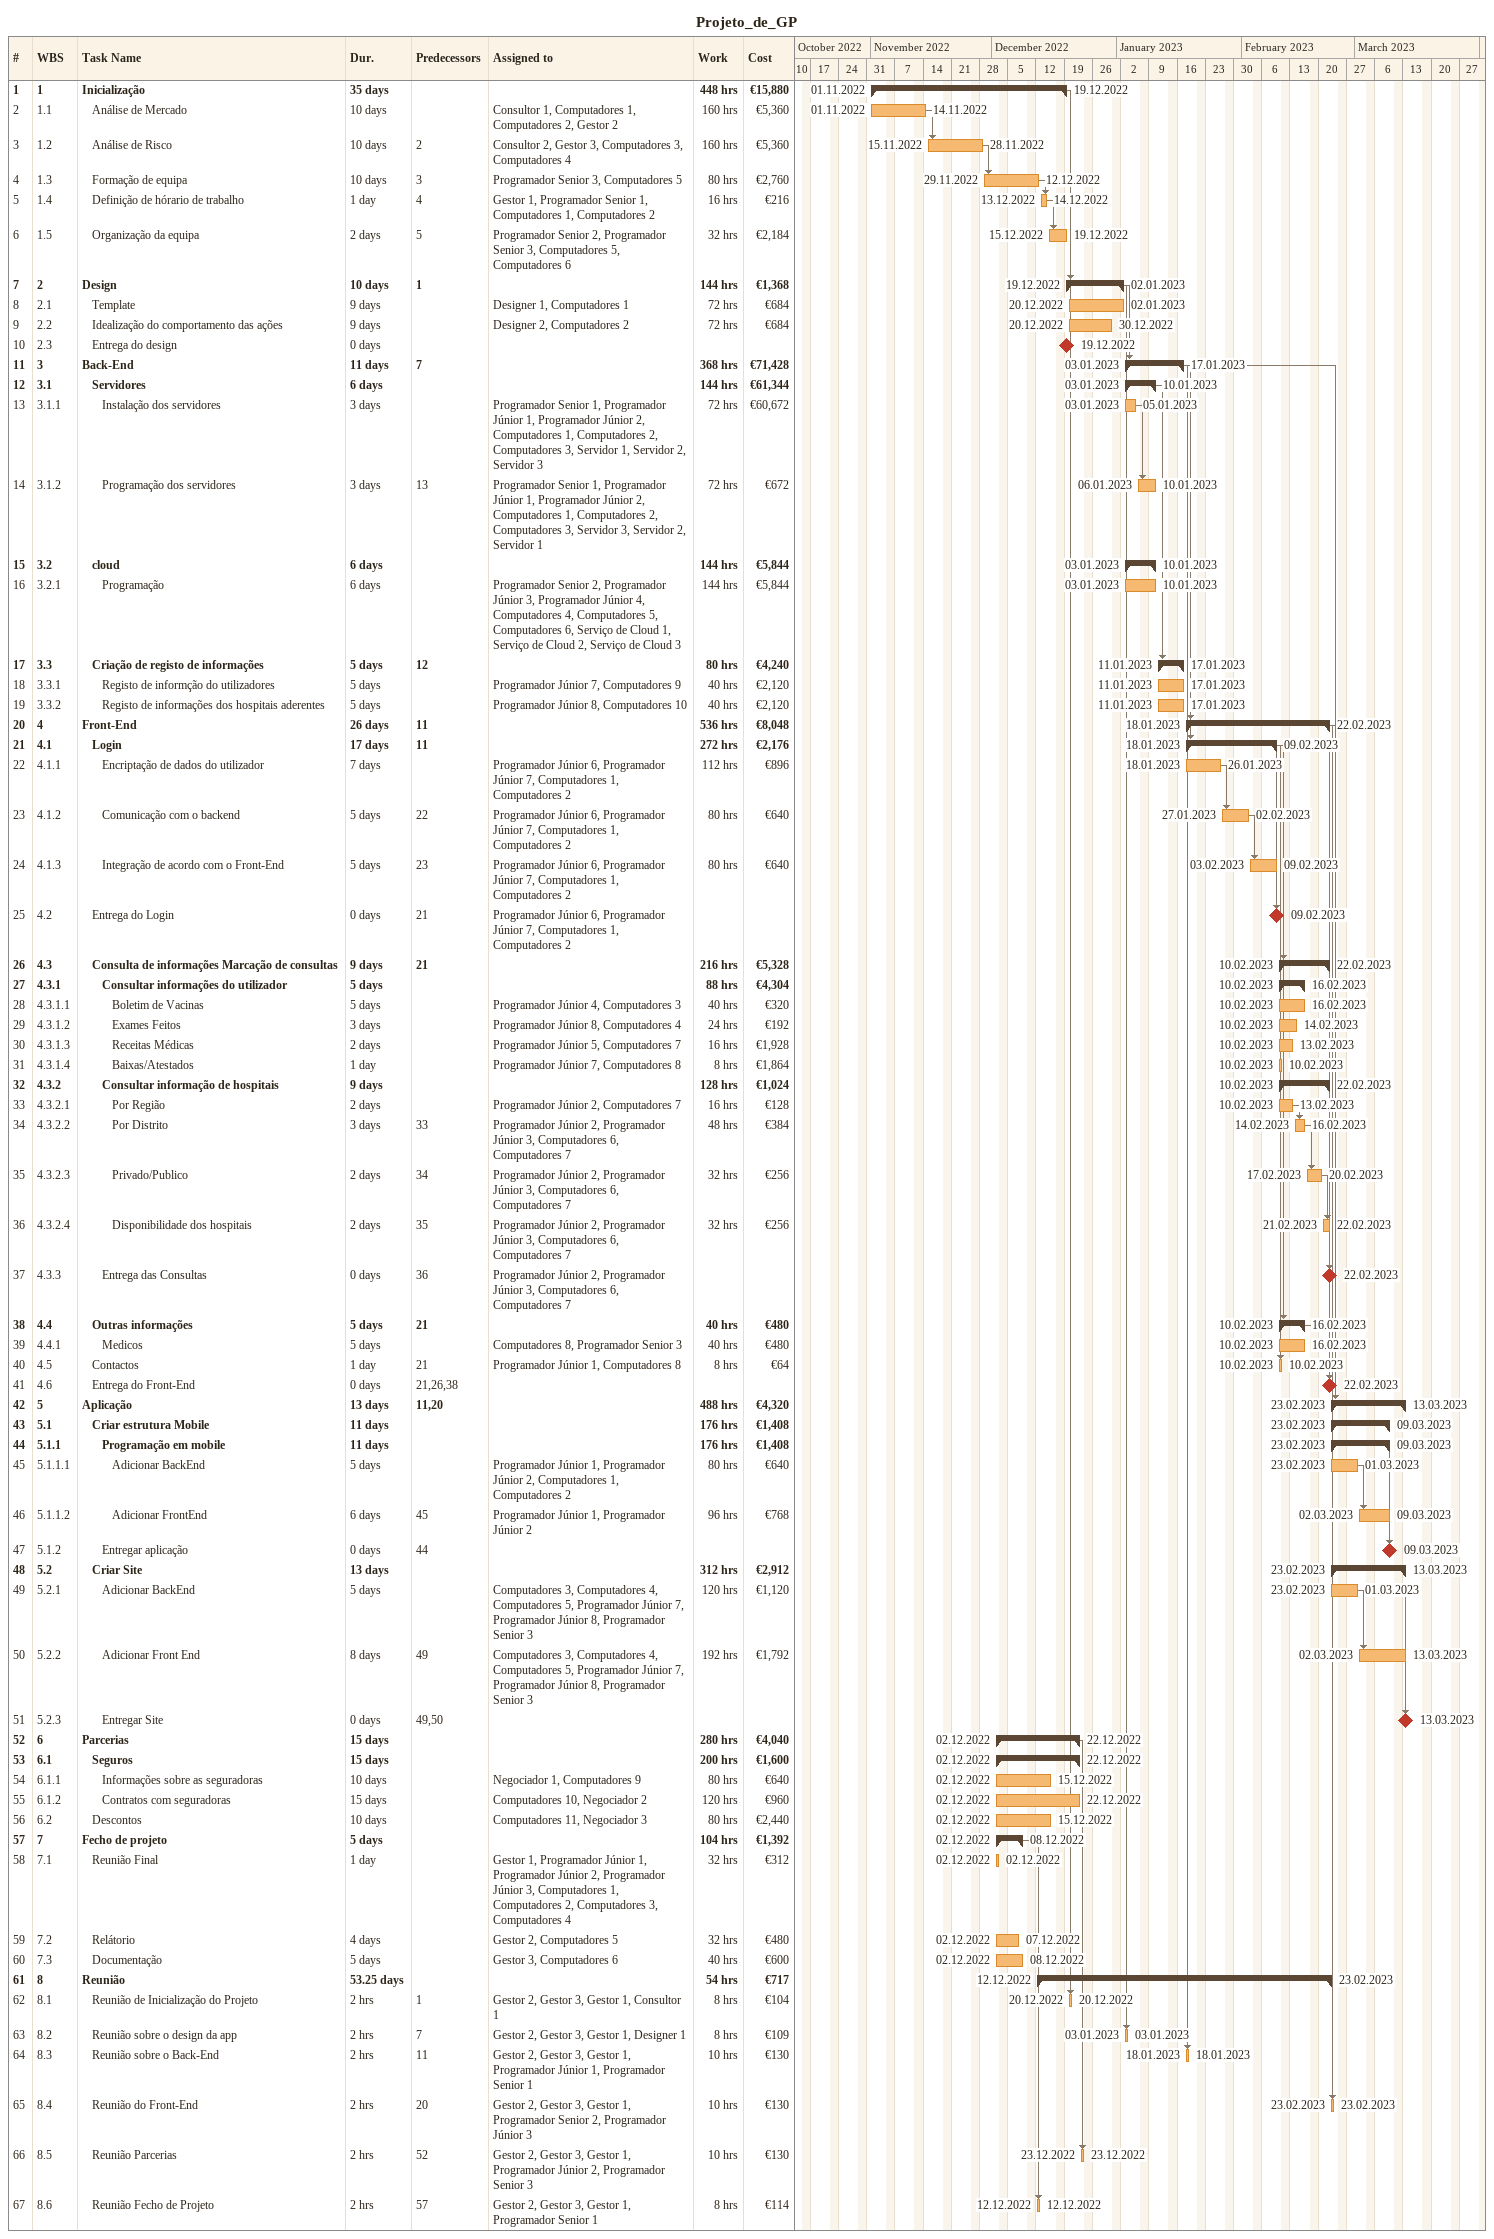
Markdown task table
Projeto_de_GP

| ID | WBS | Task | Duration | Start | Finish | Predecessors | Resources | Work (h) | Cost (€) |
|---|---|---|---|---|---|---|---|---|---|
| 1 | 1 | **Inicialização** | 35d | 2022-11-01 | 2022-12-19 |  |  | 448 | 15880 |
| 2 | 1.1 | Análise de Mercado | 10d | 2022-11-01 | 2022-11-14 |  | Consultor 1, Computadores 1, Computadores 2, Gestor 2 | 160 | 5360 |
| 3 | 1.2 | Análise de Risco | 10d | 2022-11-15 | 2022-11-28 | 2 | Consultor 2, Gestor 3, Computadores 3, Computadores 4 | 160 | 5360 |
| 4 | 1.3 | Formação de equipa | 10d | 2022-11-29 | 2022-12-12 | 3 | Programador Senior 3, Computadores 5 | 80 | 2760 |
| 5 | 1.4 | Definição de hórario de trabalho | 1d | 2022-12-13 | 2022-12-14 | 4 | Gestor 1, Programador Senior 1, Computadores 1, Computadores 2 | 16 | 216 |
| 6 | 1.5 | Organização da equipa | 2d | 2022-12-15 | 2022-12-19 | 5 | Programador Senior 2, Programador Senior 3, Computadores 5, Computadores 6 | 32 | 2184 |
| 7 | 2 | **Design** | 10d | 2022-12-19 | 2023-01-02 | 1 |  | 144 | 1368 |
| 8 | 2.1 | Template | 9d | 2022-12-20 | 2023-01-02 |  | Designer 1, Computadores 1 | 72 | 684 |
| 9 | 2.2 | Idealização do comportamento das ações | 9d | 2022-12-20 | 2022-12-30 |  | Designer 2, Computadores 2 | 72 | 684 |
| 10 | 2.3 | Entrega do design | 0d | 2022-12-19 | 2022-12-19 |  |  |  |  |
| 11 | 3 | **Back-End** | 11d | 2023-01-03 | 2023-01-17 | 7 |  | 368 | 71428 |
| 12 | 3.1 | **Servidores** | 6d | 2023-01-03 | 2023-01-10 |  |  | 144 | 61344 |
| 13 | 3.1.1 | Instalação dos servidores | 3d | 2023-01-03 | 2023-01-05 |  | Programador Senior 1, Programador Júnior 1, Programador Júnior 2, Computadores 1, Computadores 2, Computadores 3, Servidor 1, Servidor 2, Servidor 3 | 72 | 60672 |
| 14 | 3.1.2 | Programação dos servidores | 3d | 2023-01-06 | 2023-01-10 | 13 | Programador Senior 1, Programador Júnior 1, Programador Júnior 2, Computadores 1, Computadores 2, Computadores 3, Servidor 3, Servidor 2, Servidor 1 | 72 | 672 |
| 15 | 3.2 | **cloud** | 6d | 2023-01-03 | 2023-01-10 |  |  | 144 | 5844 |
| 16 | 3.2.1 | Programação | 6d | 2023-01-03 | 2023-01-10 |  | Programador Senior 2, Programador Júnior 3, Programador Júnior 4, Computadores 4, Computadores 5, Computadores 6, Serviço de Cloud 1, Serviço de Cloud 2, Serviço de Cloud 3 | 144 | 5844 |
| 17 | 3.3 | **Criação de registo de informações** | 5d | 2023-01-11 | 2023-01-17 | 12 |  | 80 | 4240 |
| 18 | 3.3.1 | Registo de informção do utilizadores | 5d | 2023-01-11 | 2023-01-17 |  | Programador Júnior 7, Computadores 9 | 40 | 2120 |
| 19 | 3.3.2 | Registo de informações dos hospitais aderentes | 5d | 2023-01-11 | 2023-01-17 |  | Programador Júnior 8, Computadores 10 | 40 | 2120 |
| 20 | 4 | **Front-End** | 26d | 2023-01-18 | 2023-02-22 | 11 |  | 536 | 8048 |
| 21 | 4.1 | **Login** | 17d | 2023-01-18 | 2023-02-09 | 11 |  | 272 | 2176 |
| 22 | 4.1.1 | Encriptação de dados do utilizador | 7d | 2023-01-18 | 2023-01-26 |  | Programador Júnior 6, Programador Júnior 7, Computadores 1, Computadores 2 | 112 | 896 |
| 23 | 4.1.2 | Comunicação com o backend | 5d | 2023-01-27 | 2023-02-02 | 22 | Programador Júnior 6, Programador Júnior 7, Computadores 1, Computadores 2 | 80 | 640 |
| 24 | 4.1.3 | Integração de acordo com o Front-End | 5d | 2023-02-03 | 2023-02-09 | 23 | Programador Júnior 6, Programador Júnior 7, Computadores 1, Computadores 2 | 80 | 640 |
| 25 | 4.2 | Entrega do Login | 0d | 2023-02-09 | 2023-02-09 | 21 | Programador Júnior 6, Programador Júnior 7, Computadores 1, Computadores 2 |  |  |
| 26 | 4.3 | **Consulta de informações Marcação de consultas** | 9d | 2023-02-10 | 2023-02-22 | 21 |  | 216 | 5328 |
| 27 | 4.3.1 | **Consultar informações do utilizador** | 5d | 2023-02-10 | 2023-02-16 |  |  | 88 | 4304 |
| 28 | 4.3.1.1 | Boletim de Vacinas | 5d | 2023-02-10 | 2023-02-16 |  | Programador Júnior 4, Computadores 3 | 40 | 320 |
| 29 | 4.3.1.2 | Exames Feitos | 3d | 2023-02-10 | 2023-02-14 |  | Programador Júnior 8, Computadores 4 | 24 | 192 |
| 30 | 4.3.1.3 | Receitas Médicas | 2d | 2023-02-10 | 2023-02-13 |  | Programador Júnior 5, Computadores 7 | 16 | 1928 |
| 31 | 4.3.1.4 | Baixas/Atestados | 1d | 2023-02-10 | 2023-02-10 |  | Programador Júnior 7, Computadores 8 | 8 | 1864 |
| 32 | 4.3.2 | **Consultar informação de hospitais** | 9d | 2023-02-10 | 2023-02-22 |  |  | 128 | 1024 |
| 33 | 4.3.2.1 | Por Região | 2d | 2023-02-10 | 2023-02-13 |  | Programador Júnior 2, Computadores 7 | 16 | 128 |
| 34 | 4.3.2.2 | Por Distrito | 3d | 2023-02-14 | 2023-02-16 | 33 | Programador Júnior 2, Programador Júnior 3, Computadores 6, Computadores 7 | 48 | 384 |
| 35 | 4.3.2.3 | Privado/Publico | 2d | 2023-02-17 | 2023-02-20 | 34 | Programador Júnior 2, Programador Júnior 3, Computadores 6, Computadores 7 | 32 | 256 |
| 36 | 4.3.2.4 | Disponibilidade dos hospitais | 2d | 2023-02-21 | 2023-02-22 | 35 | Programador Júnior 2, Programador Júnior 3, Computadores 6, Computadores 7 | 32 | 256 |
| 37 | 4.3.3 | Entrega das Consultas | 0d | 2023-02-22 | 2023-02-22 | 36 | Programador Júnior 2, Programador Júnior 3, Computadores 6, Computadores 7 |  |  |
| 38 | 4.4 | **Outras informações** | 5d | 2023-02-10 | 2023-02-16 | 21 |  | 40 | 480 |
| 39 | 4.4.1 | Medicos | 5d | 2023-02-10 | 2023-02-16 |  | Computadores 8, Programador Senior 3 | 40 | 480 |
| 40 | 4.5 | Contactos | 1d | 2023-02-10 | 2023-02-10 | 21 | Programador Júnior 1, Computadores 8 | 8 | 64 |
| 41 | 4.6 | Entrega do Front-End | 0d | 2023-02-22 | 2023-02-22 | 21, 26, 38 |  |  |  |
| 42 | 5 | **Aplicação** | 13d | 2023-02-23 | 2023-03-13 | 11, 20 |  | 488 | 4320 |
| 43 | 5.1 | **Criar estrutura Mobile** | 11d | 2023-02-23 | 2023-03-09 |  |  | 176 | 1408 |
| 44 | 5.1.1 | **Programação em mobile** | 11d | 2023-02-23 | 2023-03-09 |  |  | 176 | 1408 |
| 45 | 5.1.1.1 | Adicionar BackEnd | 5d | 2023-02-23 | 2023-03-01 |  | Programador Júnior 1, Programador Júnior 2, Computadores 1, Computadores 2 | 80 | 640 |
| 46 | 5.1.1.2 | Adicionar FrontEnd | 6d | 2023-03-02 | 2023-03-09 | 45 | Programador Júnior 1, Programador Júnior 2 | 96 | 768 |
| 47 | 5.1.2 | Entregar aplicação | 0d | 2023-03-09 | 2023-03-09 | 44 |  |  |  |
| 48 | 5.2 | **Criar Site** | 13d | 2023-02-23 | 2023-03-13 |  |  | 312 | 2912 |
| 49 | 5.2.1 | Adicionar BackEnd | 5d | 2023-02-23 | 2023-03-01 |  | Computadores 3, Computadores 4, Computadores 5, Programador Júnior 7, Programador Júnior 8, Programador Senior 3 | 120 | 1120 |
| 50 | 5.2.2 | Adicionar Front End | 8d | 2023-03-02 | 2023-03-13 | 49 | Computadores 3, Computadores 4, Computadores 5, Programador Júnior 7, Programador Júnior 8, Programador Senior 3 | 192 | 1792 |
| 51 | 5.2.3 | Entregar Site | 0d | 2023-03-13 | 2023-03-13 | 49, 50 |  |  |  |
| 52 | 6 | **Parcerias** | 15d | 2022-12-02 | 2022-12-22 |  |  | 280 | 4040 |
| 53 | 6.1 | **Seguros** | 15d | 2022-12-02 | 2022-12-22 |  |  | 200 | 1600 |
| 54 | 6.1.1 | Informações sobre as seguradoras | 10d | 2022-12-02 | 2022-12-15 |  | Negociador 1, Computadores 9 | 80 | 640 |
| 55 | 6.1.2 | Contratos com seguradoras | 15d | 2022-12-02 | 2022-12-22 |  | Computadores 10, Negociador 2 | 120 | 960 |
| 56 | 6.2 | Descontos | 10d | 2022-12-02 | 2022-12-15 |  | Computadores 11, Negociador 3 | 80 | 2440 |
| 57 | 7 | **Fecho de projeto** | 5d | 2022-12-02 | 2022-12-08 |  |  | 104 | 1392 |
| 58 | 7.1 | Reunião Final | 1d | 2022-12-02 | 2022-12-02 |  | Gestor 1, Programador Júnior 1, Programador Júnior 2, Programador Júnior 3, Computadores 1, Computadores 2, Computadores 3, Computadores 4 | 32 | 312 |
| 59 | 7.2 | Relátorio | 4d | 2022-12-02 | 2022-12-07 |  | Gestor 2, Computadores 5 | 32 | 480 |
| 60 | 7.3 | Documentação | 5d | 2022-12-02 | 2022-12-08 |  | Gestor 3, Computadores 6 | 40 | 600 |
| 61 | 8 | **Reunião** | 53.25d | 2022-12-12 | 2023-02-23 |  |  | 54 | 717 |
| 62 | 8.1 | Reunião de Inicialização do Projeto | 2h | 2022-12-20 | 2022-12-20 | 1 | Gestor 2, Gestor 3, Gestor 1, Consultor 1 | 8 | 104 |
| 63 | 8.2 | Reunião sobre o design da app | 2h | 2023-01-03 | 2023-01-03 | 7 | Gestor 2, Gestor 3, Gestor 1, Designer 1 | 8 | 109 |
| 64 | 8.3 | Reunião sobre o Back-End | 2h | 2023-01-18 | 2023-01-18 | 11 | Gestor 2, Gestor 3, Gestor 1, Programador Júnior 1, Programador Senior 1 | 10 | 130 |
| 65 | 8.4 | Reunião do Front-End | 2h | 2023-02-23 | 2023-02-23 | 20 | Gestor 2, Gestor 3, Gestor 1, Programador Senior 2, Programador Júnior 3 | 10 | 130 |
| 66 | 8.5 | Reunião Parcerias | 2h | 2022-12-23 | 2022-12-23 | 52 | Gestor 2, Gestor 3, Gestor 1, Programador Júnior 2, Programador Senior 3 | 10 | 130 |
| 67 | 8.6 | Reunião Fecho de Projeto | 2h | 2022-12-12 | 2022-12-12 | 57 | Gestor 2, Gestor 3, Gestor 1, Programador Senior 1 | 8 | 114 |
